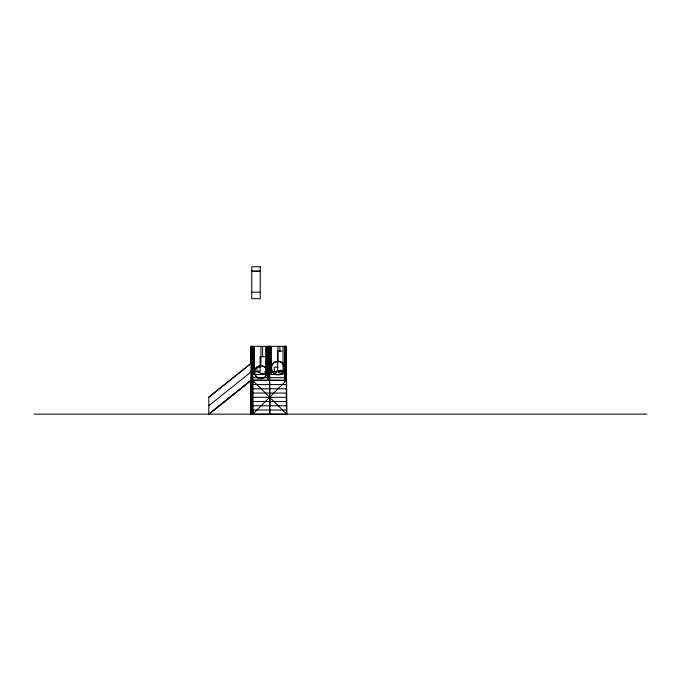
<?xml version="1.0" encoding="UTF-8"?>
<svg xmlns="http://www.w3.org/2000/svg" width="681" height="681" viewBox="0 0 681 681"><rect width="100%" height="100%" fill="white"/><g stroke="black" fill="none" stroke-linecap="round" stroke-linejoin="round"><path stroke-width="1.02" d="M253.153 411.928L250.94 414.142L251.144 380.245L208.82 414.142L251.144 380.339L253.358 382.458M252.821 381.718L251.349 380.245L251.144 414.142L253.358 411.928M253.017 381.718L251.544 380.245L251.349 414.142L252.821 412.669M253.221 381.718L251.749 380.245L251.544 414.142L253.017 412.669M251.749 380.245L251.953 414.142L252.157 380.245L252.353 414.142L252.557 380.245L286.454 380.339L286.36 396.138M253.221 412.669L251.749 414.142L251.953 380.245L252.557 414.142L252.557 346.348M259.623 371.766C257.861 374.499 257.861 369.042 259.623 371.766L250.94 371.766M252.813 414.142L286.454 380.339L250.94 380.245L250.94 414.142M251.349 346.348L251.349 414.142L251.144 380.245L208.82 414.235L208.82 397.193L251.144 363.296M208.82 405.714L251.144 371.869M208.82 397.193L251.144 363.39L254.302 363.373M265.888 363.305L267.991 363.296M251.749 271.132L260.227 271.132M251.749 271.302L260.227 271.302M251.749 271.481L260.227 271.481M251.749 292.166L260.227 292.166M282.096 351.09L277.686 351.09L277.686 370.583L282.096 370.583M265.147 356.682L260.057 356.682L260.057 373.46L265.147 373.46M250.94 363.296L254.115 363.296M265.769 363.296L271.064 363.296M282.717 363.296L286.454 363.296L286.71 414.235L252.813 414.235L252.557 371.869M260.704 367.195L257.009 367.195L257.009 371.766M277.959 367.195L274.264 367.195L274.264 371.766M264.492 371.766L286.454 371.766M266.084 374.482L266.084 346.348L266.152 374.482L253.987 374.482L253.987 346.348M250.957 377.7L284.505 377.7M252.591 384.578L286.488 384.578M252.617 388.817L286.522 388.817M252.651 393.056L286.548 393.056M252.685 397.287L286.582 397.287M252.719 401.526L286.616 401.526M252.745 405.765L286.641 405.765M252.779 410.005L286.675 410.005M34.05 414.142L646.95 414.142M252.557 380.245L286.71 414.142M253.153 382.458L250.94 380.245L251.144 414.142L251.144 346.348M286.454 371.869L286.71 414.235M269.506 363.39L269.761 405.714M252.557 363.296L252.813 414.235M286.36 398.249L286.454 414.142L286.454 346.348L250.94 346.348L250.94 364.352M251.544 380.245L251.749 414.142L251.749 346.348M251.349 380.245L251.544 414.142L251.544 346.348M286.25 346.348L286.25 381.3M286.054 346.348L286.054 381.3M285.85 346.348L285.85 381.3M285.645 346.348L285.645 381.3M285.441 346.348L285.441 381.3M285.245 346.348L285.245 381.3M285.041 346.348L285.041 381.3M284.837 346.348L284.837 381.3M283.041 346.348L283.041 374.482L270.808 374.482L270.91 346.348M280.734 369.936L280.734 371.766M279.891 346.348L279.891 351.617M277.933 346.348L277.933 361.092M271.047 346.348L271.047 374.482M269.761 397.193L269.761 414.235L269.506 346.348M269.301 346.348L269.301 380.245M269.106 346.348L269.106 380.245M268.901 346.348L268.901 380.245M268.697 346.348L268.697 380.245M268.493 346.348L268.493 380.245M268.297 346.348L268.297 380.245M268.093 346.348L268.093 380.245M267.888 346.348L267.888 380.245M262.602 346.348L262.602 356.776M260.883 346.348L260.883 365.518M254.166 346.348L254.09 374.482M252.353 346.348L252.353 414.142M252.157 346.348L252.157 414.142M251.953 346.348L251.953 414.142M275.286 371.562C276.273 374.644 277.686 369.383 275.286 371.562M278.206 371.562C279.201 374.644 280.606 369.383 278.206 371.562M260.227 266.765L251.749 266.765L251.749 298.678L260.227 298.678L260.227 266.765M274.707 373.622A6.444 6.444 0 0 0 284.369 368.038A6.444 6.444 0 0 0 274.707 362.462A6.444 6.444 0 0 0 274.707 373.622M257.741 377.555A6.274 6.274 0 0 0 267.156 372.124A6.274 6.274 0 0 0 257.741 366.693A6.274 6.274 0 0 0 257.741 377.555M257.58 377.853A6.614 6.614 0 0 0 267.488 372.124A6.614 6.614 0 0 0 257.58 366.404A6.614 6.614 0 0 0 257.58 377.853M274.46 374.056A6.946 6.946 0 0 0 284.879 368.038A6.946 6.946 0 0 0 274.46 362.02A6.946 6.946 0 0 0 274.46 374.056"/></g></svg>
